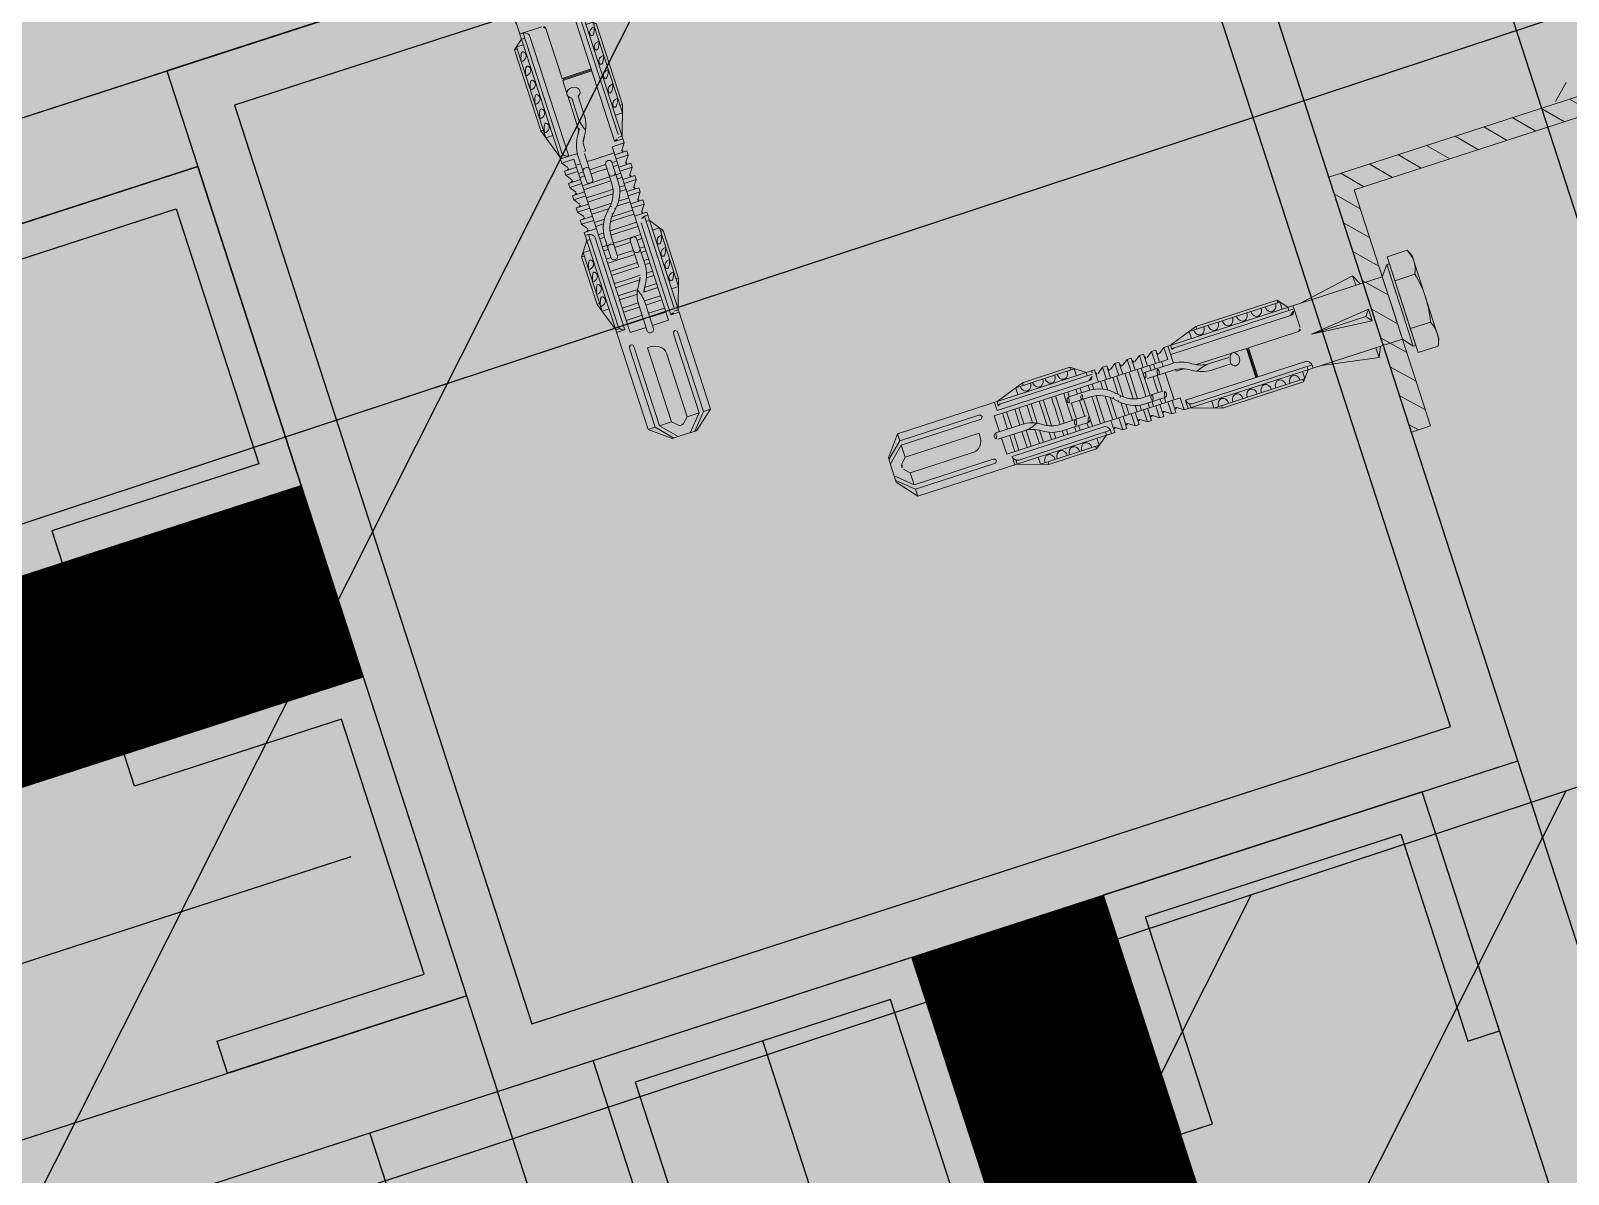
# Model space of a CAD drawing. Header units: metres. Extents: x 678805 to 1359287, y 2747329 to 5497370.
# Drawn here: x 679798.8129 to 679799.0422, y 2748608.6504 to 2748608.8209 of the extents above; entities that cross this region are included whole.
import ezdxf

# ---------------------------------------------------------------- set-up
doc = ezdxf.new("R2010")
doc.units = ezdxf.units.M
doc.linetypes.add('XREF_MON_BUILDINGS$0$DASH_1', pattern=[0.4, 0.1, -0.3])
for name, color, linetype in [('00_XREF_MON_HSC_PAVEMENT', 7, 'Continuous'), ('00_XREF_TWQ_BUILDINGS', 7, 'Continuous'), ('XREF_MON_BUILDINGS$0$00-Modulos DEFINIDOS', 7, 'Continuous'), ('XREF_MON_BUILDINGS$0$00-Modulos ROOFS', 2, 'Continuous'), ('XREF_MON_BUILDINGS$0$02-L-01_Structure', 2, 'Continuous'), ('XREF_MON_BUILDINGS$0$02-L-01_Struture aux', 4, 'Continuous'), ('XREF_MON_BUILDINGS$0$02-L-Insulation', 252, 'Continuous'), ('XREF_MON_BUILDINGS$0$02-L-INT Panel', 5, 'Continuous'), ('XREF_MON_BUILDINGS$0$02-L-Pergola Profiles', 8, 'Continuous'), ('XREF_MON_BUILDINGS$0$02-L-Pergola Projection', 8, 'Continuous'), ('XREF_MON_BUILDINGS$0$02-L-Pergola Shades', 15, 'Continuous'), ('XREF_MON_BUILDINGS$0$02-L-Pergola Shades Schematic', 8, 'Continuous')]:
    doc.layers.add(name, color=color, linetype=linetype)
doc.layers.add('XREF_MON_BUILDINGS$0$0-WIPEOUTS', color=7, linetype='Continuous', true_color=0xffffff)
doc.layers.add('XREF_MON_BUILDINGS$0$02-L-Pergola Wipeout', color=7, linetype='Continuous', true_color=0xffffff)
doc.layers.add('XREF_MON_BUILDINGS$0$00-AUX STRUCTURE', color=3, linetype='Continuous', plot=False)
for name, color, linetype, lineweight in [('XREF_MON_BUILDINGS$0$02-H-251', 251, 'Continuous', 0), ('XREF_MON_BUILDINGS$0$02-L-01_Structure L', 7, 'Continuous', 5), ('XREF_MON_BUILDINGS$0$02-L-01_Structure T', 8, 'Continuous', 5)]:
    doc.layers.add(name, color=color, linetype=linetype, lineweight=lineweight)
doc.layers.add('XREF_MON_BUILDINGS$0$02-KH-12 Administration', color=7, linetype='Continuous', lineweight=30, true_color=0xffdf7f)
doc.layers.add('XREF_MON_HSC_PAVEMENT$0$03-TR-Pavement_06_Concrete Slab in situ', color=7, linetype='Continuous', lineweight=9, true_color=0xf7f7f7)
doc.layers.get('XREF_MON_BUILDINGS$0$02-KH-12 Administration').off()
doc.linetypes.add('XREF_MON_BUILDINGS$0$BATTING', pattern='A,0.0001,-0.1,[134,ltypeshp.shx,S=0.1,R=0,X=-0.1,Y=0],-0.2,[134,ltypeshp.shx,S=0.1,R=180,X=0.1,Y=0],-0.1', length=0.4001)

# ---------------------------------------------------------------- blocks, each defined once
blk = doc.blocks.new('XREF_MON_BUILDINGS$0$modulo kiosco')
at = {"layer": 'XREF_MON_BUILDINGS$0$0-WIPEOUTS', "true_color": 0xfcfcfc}
h = blk.add_hatch(color=7, dxfattribs=at)
h.dxf.hatch_style = 1
h.paths.add_polyline_path([(119.6986085139215, -61.62058441969566), (119.6986085125245, -56.82058442011476), (124.4986085132696, -56.82058442058042), (124.4986085123383, -61.62058442132547)])
at = {"layer": 'XREF_MON_BUILDINGS$0$00-Modulos ROOFS'}
blk.add_line((119.6986085125245, -56.82058442011476), (124.4986085118726, -61.62058442248963), dxfattribs=at)
blk = doc.blocks.new('XREF_MON_BUILDINGS$0$PILAR STRUCTURE')
at = {"layer": 'XREF_MON_BUILDINGS$0$02-L-01_Structure', "linetype": 'Continuous'}
h = blk.add_hatch(dxfattribs=at)
h.set_pattern_fill('ANGLE', color=252)
h.set_pattern_definition([(0, (-144.6596111481284, 18.56842418532225), (0, 6.985), [5.08, -1.905]), (90, (-144.6596111481284, 18.56842418532225), (-6.985, 4.277078946022131e-16), [5.08, -1.905])])
h.paths.add_polyline_path([(-0.0800000000000125, -0.08000000000000185), (0.07999999999998408, -0.08000000000000185), (0.07999999999998408, 0.0799999999999983), (-0.0800000000000125, 0.0799999999999983)])
h.paths.add_polyline_path([(-0.07200000000000273, -0.07200000000000273), (0.0719999999999743, -0.07200000000000273), (0.0719999999999743, 0.07199999999999918), (-0.07200000000000273, 0.07199999999999918)], flags=16)
h = blk.add_hatch(color=252, dxfattribs=at)
h.dxf.hatch_style = 1
h.paths.add_polyline_path([(-0.07200000000000273, -0.07200000000000273), (0.0719999999999743, -0.07200000000000273), (0.0719999999999743, 0.07199999999999918), (-0.07200000000000273, 0.07199999999999918)], flags=16)
h.paths.add_polyline_path([(-0.0800000000000125, -0.08000000000000185), (0.07999999999998408, -0.08000000000000185), (0.07999999999998408, 0.0799999999999983), (-0.0800000000000125, 0.0799999999999983)])
for points in [[(-0.0800000000000125, -0.08000000000000185), (0.07999999999998408, -0.08000000000000185), (0.07999999999998408, 0.0799999999999983), (-0.0800000000000125, 0.0799999999999983)], [(-0.07200000000000273, -0.07200000000000273), (0.0719999999999743, -0.07200000000000273), (0.0719999999999743, 0.07199999999999918), (-0.07200000000000273, 0.07199999999999918)]]:
    blk.add_lwpolyline(points, close=True, dxfattribs=at)
blk = doc.blocks.new('XREF_MON_BUILDINGS$0$ULMA_Anclaje fijacion a forjado y a cerramiento base')
at = {"layer": 'XREF_MON_BUILDINGS$0$02-L-01_Structure T', "linetype": 'Continuous'}
for p, q in [((0.001999999680265319, 0.007505513633077499), (0.0059194662826485, 0.007505513633077499)), ((0.001999999680265319, -0.007505513666728802), (0.001999999680265319, 0.007505513633077499)), ((0.006499999683001079, 0.00650000033328979), (0.0059194662826485, 0.007505513633077499)), ((-0.09499999996478437, 0.004900000054021802), (-0.09799999996903352, 0.001900000053865369)), ((-0.05639999997220002, 0.004900000040834129), (-0.09499999997206032, 0.004900000040834129)), ((-0.09500000016123522, 0.003800290978233534), (-0.09500000016123522, 0.004899999999906868)), ((-0.07599999997182749, 0.003600000040933082), (-0.07599999997182749, 0.004900000040834129)), ((-0.07549999996990664, 0.004900000054021802), (-0.06990192376542836, 0.006400000053872645)), ((-0.07549999996990664, 0.004266025754077418), (-0.07549999996990664, 0.004900000054021802)), ((-0.05990525586821605, 0.006000000053973054), (-0.07139474408904789, 0.006000000053973054)), ((-0.07139474408904789, 0.006000000053973054), (-0.07139474408904789, 0.004900000054021802)), ((-0.07139474408904789, 0.006000000053973054), (-0.07139474408904789, 0.004900000054021802)), ((-0.0605980761902174, 0.006400000053872645), (-0.06990192376542836, 0.006400000053872645)), ((-0.06990192376542836, 0.006400000053872645), (-0.06990192376542836, 0.006000000053973054)), ((-0.0605980761902174, 0.006400000053872645), (-0.0605980761902174, 0.006000000053973054)), ((-0.06059807618294144, 0.006400000053872645), (-0.05799999996816041, 0.004900000054021802)), ((-0.05990525586821605, 0.006000000053973054), (-0.05990525586821605, 0.004900000054021802)), ((-0.05799999999726424, 0.004899999999906868), (-0.05799999999726424, 0.004399999999805004)), ((-0.0569999999643187, 0.004600000053869735), (-0.0569999999643187, 0.004900000054021802)), ((-0.05639999997220002, 0.003000000040628947), (-0.05639999997220002, 0.004900000040834129)), ((-0.05479999996896368, 0.004900000040834129), (-0.05594999997265404, 0.004236047240738117)), ((-0.0539999999673455, 0.004900000040834129), (-0.05479999996896368, 0.004900000040834129)), ((-0.05479999996896368, 0.003000000040628947), (-0.05479999996896368, 0.004900000040834129)), ((-0.0539999999673455, 0.003000000040628947), (-0.0539999999673455, 0.004900000040834129)), ((-0.05239999997138511, 0.004900000040834129), (-0.05354999996779952, 0.004236047240738117)), ((-0.05239999997138511, 0.003000000040628947), (-0.05239999997138511, 0.004900000040834129)), ((-0.05159999996976694, 0.004900000040834129), (-0.05239999997138511, 0.004900000040834129)), ((-0.05159999996976694, 0.003000000040628947), (-0.05159999996976694, 0.004900000040834129)), ((-0.04999999997380655, 0.004900000040834129), (-0.05114999997022096, 0.004236047240738117)), ((-0.04919999997218838, 0.004900000040834129), (-0.04999999997380655, 0.004900000040834129)), ((-0.04999999997380655, 0.003000000040628947), (-0.04999999997380655, 0.004900000040834129)), ((-0.04919999997218838, 0.003000000040628947), (-0.04919999997218838, 0.004900000040834129)), ((-0.04759999996895203, 0.004900000040834129), (-0.0487499999726424, 0.004236047240738117)), ((-0.04759999996895203, 0.003000000040628947), (-0.04759999996895203, 0.004900000040834129)), ((-0.04679999996733386, 0.004900000040834129), (-0.04759999996895203, 0.004900000040834129)), ((-0.04679999996733386, 0.003000000040628947), (-0.04679999996733386, 0.004900000040834129)), ((-0.04519999997137347, 0.004900000040834129), (-0.04634999996778788, 0.004236047240738117)), ((-0.0443999999697553, 0.004900000040834129), (-0.04519999997137347, 0.004900000040834129)), ((-0.04519999997137347, 0.003000000040628947), (-0.04519999997137347, 0.004900000040834129)), ((-0.0443999999697553, 0.003000000040628947), (-0.0443999999697553, 0.004900000040834129)), ((-0.04279999997379491, 0.004900000040834129), (-0.04394999997020932, 0.004236047240738117)), ((2.91038304567337e-11, 0.004900000054021802), (-0.04279999996651895, 0.004900000054021802)), ((-0.04279999997379491, 0.003000000040628947), (-0.04279999997379491, 0.004900000040834129)), ((-0.04199999996490078, 0.004900000054021802), (-0.04199999996490078, 0.002243997654204577)), ((-0.04149999997025589, 0.004900000054021802), (-0.03590192376577761, 0.006400000053872645)), ((-0.04149999997025589, 0.004266025478955271), (-0.04149999997025589, 0.004900000054021802)), ((-0.01959999997052364, 0.006000000053973054), (-0.03739474408939714, 0.006000000053973054)), ((-0.03739474408939714, 0.006000000053973054), (-0.03739474408939714, 0.004900000054021802)), ((-0.01999999996769475, 0.006400000053872645), (-0.03590192376577761, 0.006400000053872645)), ((-0.03590192376577761, 0.006400000053872645), (-0.03590192376577761, 0.006000000053973054)), ((-0.01999999996769475, 0.006400000053872645), (-0.01999999996769475, 0.006000000053973054)), ((-0.01849999996920815, 0.004900000054021802), (-0.01999999996769475, 0.006400000053872645)), ((-0.01959999997052364, 0.004900000054021802), (-0.01959999997052364, 0.006000000053973054)), ((-0.01849999996920815, 0.004900000054021802), (-0.01849999996920815, 0.004400000053919939)), ((-0.01749999996536644, 0.004900000054021802), (-0.01749999996536644, 0.001469047654154565)), ((-0.005200000319746323, 0.006399999982932059), (-0.01587305490102153, 0.004899999983081216)), ((-0.005199999970500357, 0.004900000054021802), (-0.005199999970500357, 0.006400000053872645)), ((-0.005199999970500357, 0.006400000053872645), (-0.004333974560722709, 0.004900000054021802)), ((0.001500000034866389, 0.006400000053872645), (2.91038304567337e-11, 0.004900000054021802)), ((2.91038304567337e-11, 5.411493475548923e-11), (2.91038304567337e-11, 0.004900000054021802)), ((0.002000000029511284, 0.006400000053872645), (0.001500000034866389, 0.006400000053872645)), ((0.001500000034866389, 5.411493475548923e-11), (0.001500000034866389, 0.006400000053872645)), ((0.002000000029511284, 5.411493475548923e-11), (0.002000000029511284, 0.006400000053872645)), ((0.006499999683001079, -0.006499999667084921), (0.006499999683001079, 0.00650000033328979)), ((-0.09500000016123522, 0.003800290978233534), (-0.09800000016548438, 0.001649701530368475)), ((-0.09800000016548438, 0.0009425947491763509), (-0.09500000016123522, 0.00309318419704141)), ((-0.07949999999982538, 0.003800290978233534), (-0.09500000016123522, 0.003800290978233534)), ((-0.07950095342675922, 0.00309318419704141), (-0.09500000000116415, 0.00309318419704141)), ((-0.09500000016123522, 0.001212165931974596), (-0.09500000016123522, 0.00309318419704141)), ((-0.07921132486808347, 0.003735412722562614), (-0.07949999999982538, 0.003800290978233534)), ((-0.07949999999982538, 0.00309318419704141), (-0.07921132486808347, 0.003158062453167076)), ((-0.07899999999790452, 0.003446737587637472), (-0.07921132486808347, 0.003735412722562614)), ((-0.07921132486808347, 0.003158062453167076), (-0.07899999999790452, 0.003446737587637472)), ((-0.04279999997379491, 0.003000000040628947), (-0.07679999997344567, 0.003000000040628947)), ((-0.07679999997344567, 0.0004999963407499308), (-0.07679999997344567, 0.003000000040628947)), ((-0.05799999996816041, 0.003600000054120756), (-0.07597979684214806, 0.003600000054120756)), ((-0.07519999997020932, 0.0004999878656235524), (-0.07519999997020932, 0.003000000040628947)), ((-0.05702020314492984, 0.004400000053919939), (-0.07499999996798579, 0.004400000053919939)), ((-0.07439999996859115, 0.000499983615554811), (-0.07439999996859115, 0.003000000040628947)), ((-0.07279999997263076, 0.0004999751408831798), (-0.07279999997263076, 0.003000000040628947)), ((-0.07199999997101258, 0.0004999709158255428), (-0.07199999997101258, 0.003000000040628947)), ((-0.07039999996777624, 0.0007838919409550726), (-0.07039999996777624, 0.003000000040628947)), ((-0.06959999997343402, 0.003000000040628947), (-0.06959999997343402, -3.774075094042928e-05)), ((-0.06799999997019768, 0.001888627379230456), (-0.06799999997019768, 0.003000000054271368)), ((-0.0671999999685795, 0.002098475703860458), (-0.0671999999685795, 0.003000000054271368)), ((-0.06559999996534316, 0.002250000054118573), (-0.06559999996534316, 0.003000000054271368)), ((-0.06479999997100094, 0.002250000054118573), (-0.06479999997100094, 0.003000000054271368)), ((-0.0631999999677646, 0.002250000054118573), (-0.0631999999677646, 0.003000000054271368)), ((-0.06239999996614642, 0.002250000054118573), (-0.06239999996614642, 0.003000000054271368)), ((-0.06079999997018604, 0.002250000054118573), (-0.06079999997018604, 0.003000000054271368)), ((-0.05999999996856786, 0.002250000054118573), (-0.05999999996856786, 0.003000000054271368)), ((-0.05839999996533152, 0.002246470569389203), (-0.05839999996533152, 0.003000000054271368)), ((-0.0575999999709893, 0.002178927737077174), (-0.0575999999709893, 0.003000000054271368)), ((-0.05599999996775296, 0.001773728350144665), (-0.05599999996775296, 0.003000000054271368)), ((-0.05519999996613478, 0.001419681868355838), (-0.05519999996613478, 0.003000000054271368)), ((-0.05359999997017439, 0.0003147642983094556), (-0.05359999997017439, 0.003000000040628947)), ((-0.05279999996855622, 4.092726157978177e-11), (-0.05279999996855622, 0.003000000040628947)), ((-0.05119999997259583, 4.092726157978177e-11), (-0.05119999997259583, 0.003000000040628947)), ((-0.05039999997097766, 4.092726157978177e-11), (-0.05039999997097766, 0.003000000040628947)), ((-0.04879999996774131, 0.002250000054118573), (-0.04879999996774131, 0.003000000054271368)), ((-0.04879999996774131, 0.001250000053914846), (-0.04879999996774131, 0.00262500005419497)), ((-0.0479999999733991, 4.092726157978177e-11), (-0.0479999999733991, 0.003000000040628947)), ((-0.04639999997016275, 0.002250000054118573), (-0.04639999997016275, 0.003000000054271368)), ((-0.04559999996854458, 0.002250000054118573), (-0.04559999996854458, 0.003000000054271368)), ((-0.04399999996530823, 0.002250000054118573), (-0.04399999996530823, 0.003000000054271368)), ((-0.04399999996530823, 0.002250000054118573), (-0.04399999996530823, 0.003000000054271368)), ((-0.01849999996920815, 0.003600000054120756), (-0.04197979586751899, 0.003600000054120756)), ((-0.017520182816952, 0.004400000053919939), (-0.04099999996833503, 0.004400000053919939)), ((0.001999999680265319, 0.003752758733298833), (0.0059194662826485, 0.003752758733298833)), ((-0.09799999996903352, 5.411493475548923e-11), (-0.09799999996903352, 0.001900000053865369)), ((-0.09799999999813735, 0), (-0.09799999999813735, -0.001900000000205182)), ((-0.09500000000116415, 0.001212165931974596), (-0.09598054861999117, 0.0003815084141933767)), ((-0.08050000000366708, 0.001212165931974596), (-0.09500000000116415, 0.001212165931974596)), ((-0.08050000031653326, 0.0007878340506977111), (-0.08050000031653326, 0.001212165915148944)), ((-0.07238871805748204, 0.0005000000005566108), (-0.07750000029773219, 0.0005000000005566108)), ((-0.07238871783920331, 0.0005000000005566108), (-0.07749997821520083, 0.0005000000005566108)), ((-0.07039999996777624, 0.0002553429039835464), (-0.07039999996777624, 0.0007838919541427458)), ((-0.06799999997019768, 0.0008294746289720933), (-0.06799999997019768, 0.001888627379230456)), ((-0.06799999997019768, 4.092726157978177e-11), (-0.06799999997019768, 0.0008294746157844202)), ((-0.06799999997019768, 4.092726157978177e-11), (-0.06799999997019768, -0.0007950077156237967)), ((-0.0671999999685795, 0.001074557454103342), (-0.0671999999685795, 0.002098475703860458)), ((-0.0671999999685795, 4.092726157978177e-11), (-0.0671999999685795, 0.001074557440915669)), ((-0.0671999999685795, 4.092726157978177e-11), (-0.0671999999685795, -0.001052696669376019)), ((-0.06559999996534316, 0.001250000053914846), (-0.06559999996534316, 0.002250000054118573)), ((-0.06559999997261912, 4.092726157978177e-11), (-0.06559999997261912, 0.001250000040727173)), ((-0.06559999997261912, 4.092726157978177e-11), (-0.06559999997261912, -0.001249999959327397)), ((-0.06479999997100094, 0.001250000053914846), (-0.06479999997100094, 0.002250000054118573)), ((-0.06479999997100094, 4.092726157978177e-11), (-0.06479999997100094, 0.001250000040727173)), ((-0.06479999997100094, 4.092726157978177e-11), (-0.06479999997100094, -0.001249999959327397)), ((-0.0631999999677646, 0.001250000053914846), (-0.0631999999677646, 0.002250000054118573)), ((-0.0631999999677646, 4.092726157978177e-11), (-0.0631999999677646, 0.001250000040727173)), ((-0.0631999999677646, 4.092726157978177e-11), (-0.0631999999677646, -0.001249999959327397)), ((-0.05863006513391156, 0.002250000000458385), (-0.06250000033469405, 0.002250000000458385)), ((-0.05863006513391156, 0.001250000000254659), (-0.06249989908974385, 0.001250000000254659)), ((-0.06239999997342238, 4.092726157978177e-11), (-0.06239999997342238, 0.001250000040727173)), ((-0.06239999997342238, 4.092726157978177e-11), (-0.06239999997342238, -0.001249999959327397)), ((-0.06079999997018604, 4.092726157978177e-11), (-0.06079999997018604, 0.001250000040727173)), ((-0.06079999997018604, 4.092726157978177e-11), (-0.06079999997018604, -0.001249999959327397)), ((-0.05999999996856786, 4.092726157978177e-11), (-0.05999999996856786, 0.001250000040727173)), ((-0.05999999996856786, 4.092726157978177e-11), (-0.05999999996856786, -0.002999999959229172)), ((-0.05839999997260747, 4.092726157978177e-11), (-0.05839999997260747, 0.001245927241143363)), ((-0.05839999997260747, 4.092726157978177e-11), (-0.05839999997260747, -0.002999999959229172)), ((-0.0575999999709893, -0.002999999959229172), (-0.0575999999709893, 0.001167863121281698)), ((-0.05599999996775296, 4.092726157978177e-11), (-0.05599999996775296, 0.0006941365782040521)), ((-0.05599999996775296, 4.092726157978177e-11), (-0.05599999996775296, -0.002999999959229172)), ((-0.05519999997341074, 0.0002712911496018933), (-0.05519999997341074, -0.002999999959229172)), ((-0.05279999996855622, 4.092726157978177e-11), (-0.05279999996855622, -0.0002712910677473701)), ((-0.05119999997259583, 4.092726157978177e-11), (-0.05119999997259583, -0.0009957987340385444)), ((-0.05039999997097766, 4.092726157978177e-11), (-0.05039999997097766, -0.001172616259282222)), ((-0.04879999996774131, 4.092726157978177e-11), (-0.04879999996774131, 0.001250000040727173)), ((-0.04879999996774131, 4.092726157978177e-11), (-0.04879999996774131, -0.001249999959327397)), ((-0.0479999999733991, 4.092726157978177e-11), (-0.0479999999733991, -0.001249999959327397)), ((-0.04238871808775002, 0.002249999982723239), (-0.04750000033527613, 0.002249999982723239)), ((-0.04238871799316257, 0.001249999982974259), (-0.04749997836916009, 0.001249999982974259)), ((-0.04639999997016275, 4.092726157978177e-11), (-0.04639999997016275, 0.001250000040727173)), ((-0.04639999997016275, 4.092726157978177e-11), (-0.04639999997016275, -0.001249999959327397)), ((-0.04559999996854458, 4.092726157978177e-11), (-0.04559999996854458, 0.001250000040727173)), ((-0.04559999996854458, 4.092726157978177e-11), (-0.04559999996854458, -0.001249999959327397)), ((-0.04399999997258419, 4.092726157978177e-11), (-0.04399999997258419, 0.001250000040727173)), ((-0.04399999997258419, 4.092726157978177e-11), (-0.04399999997258419, 0.001250000040727173)), ((-0.04399999997258419, 4.092726157978177e-11), (-0.04399999997258419, -0.001249999959327397)), ((-0.04399999997258419, 4.092726157978177e-11), (-0.04399999997258419, -0.002999999959229172)), ((-0.04199999996490078, 0.001243073279056262), (-0.04199999996490078, 0.0009690476540527015)), ((-0.04049836142075947, 0.0009690476540527015), (-0.04197979586751899, 0.0009690476540527015)), ((-0.03124687392119085, 0.0009690476540527015), (-0.03803526836418314, 0.0009690476540527015)), ((-0.03186602826463059, 0.0004999956327083055), (-0.03561142804392148, 0.0005000794471925474)), ((-0.03561128240835387, 0.0005000000001018634), (-0.03186602558707818, 0.0005000000001018634)), ((-0.02819999996427214, 0.0009690476540527015), (-0.03075312601140467, 0.0009690476540527015)), ((-0.02819999996427214, 0.0009690476540527015), (-0.02799999996932456, 0.0007690476541029057)), ((-0.02819999996427214, 0.0009690476540527015), (-0.02819999996427214, -0.003599999945890886)), ((-0.02779999996710103, 0.0009690476540527015), (-0.02799999996932456, 0.0007690476541029057)), ((-0.02799999996932456, 0.0007690476541029057), (-0.02799999996932456, -0.003599999945890886)), ((-0.02779999996710103, 0.0009690476540527015), (-0.02779999996710103, -0.003599999945890886)), ((-0.01799999996728729, 0.0009690476540527015), (-0.02779999996710103, 0.0009690476540527015)), ((-0.004333974917244632, 0.000915883743800805), (-0.01587305490102153, -1.682565198279917e-11)), ((-0.01587305455177557, 5.411493475548923e-11), (-0.005199999970500357, 5.411493475548923e-11)), ((-0.004333974560722709, 0.0009158838147413917), (-0.005199999970500357, 5.411493475548923e-11)), ((-0.004333974560722709, -0.0009158837065115222), (-0.005199999970500357, 5.411493475548923e-11)), ((-0.004333974560722709, -0.0009158837065115222), (-0.004333974560722709, 0.0009158838147413917)), ((0, 0), (0, -0.004899999999906868)), ((0.001499999998486601, 0), (0.001499999998486601, -0.006400000000212458)), ((0.002000000000407454, 0), (0.002000000000407454, -0.006400000000212458)), ((-0.09799999999813735, -0.0009425947491763509), (-0.09500000000116415, -0.003093184197496157)), ((-0.09500000000116415, -0.003800290978688281), (-0.09799999999813735, -0.001649701530368475)), ((-0.09500000000116415, -0.004899999999906868), (-0.09799999999813735, -0.001900000000205182)), ((-0.09500000000116415, -0.001212165932429343), (-0.09598054861999117, -0.0003815084141933767)), ((-0.09499999997206032, -0.001212165891502082), (-0.09499999997206032, -0.003093184156568896)), ((-0.08249999999679858, -0.001212165932429343), (-0.09500000000116415, -0.001212165932429343)), ((-0.07238871791923884, -0.0005000000001018634), (-0.07750000016676495, -0.0005000000001018634)), ((-0.07238871795561863, -0.0004999999991923687), (-0.07749997833161615, -0.0004999999991923687)), ((-0.07679999997344567, -0.0004999999591746018), (-0.07679999997344567, -0.002999999959229172)), ((-0.07519999997020932, -0.0004999999591746018), (-0.07519999997020932, -0.002999999959229172)), ((-0.07439999996859115, -0.0004999999591746018), (-0.07439999996859115, -0.002999999959229172)), ((-0.07279999997263076, -0.0004999999591746018), (-0.07279999997263076, -0.002999999959229172)), ((-0.07199999997101258, -0.0004999999591746018), (-0.07199999997101258, -0.002999999959229172)), ((-0.07039999996777624, -0.0008117044189930311), (-0.07039999996777624, -0.002999999959229172)), ((-0.06960000032267999, -0.001128624259763455), (-0.06960000032267999, -0.003000000016982085)), ((-0.06799999997019768, -0.001859274363141594), (-0.06799999997019768, -0.002999999946041498)), ((-0.0671999999685795, -0.002079642608805443), (-0.0671999999685795, -0.002999999946041498)), ((-0.06049997165246168, -0.001250034919394238), (-0.06561142800637754, -0.001249920534974081)), ((-0.0656112825818127, -0.002249999999548891), (-0.06049998287926428, -0.002249999999548891)), ((-0.06559999996534316, -0.002249999945888703), (-0.06559999996534316, -0.002999999946041498)), ((-0.06479999997100094, -0.002249999945888703), (-0.06479999997100094, -0.002999999946041498)), ((-0.0631999999677646, -0.002249999945888703), (-0.0631999999677646, -0.002999999946041498)), ((-0.06239999996614642, -0.002249999945888703), (-0.06239999996614642, -0.002999999946041498)), ((-0.06079999997018604, -0.002249999945888703), (-0.06079999997018604, -0.002999999946041498)), ((-0.05359999997017439, -0.0009432666124666866), (-0.05359999997017439, -0.002999999959229172)), ((-0.05279999996855622, -0.001419681760580715), (-0.05279999996855622, -0.002999999946041498)), ((-0.05119999996531988, -0.002030796920735156), (-0.05119999996531988, -0.002999999946041498)), ((-0.05039999997097766, -0.002183035096095409), (-0.05039999997097766, -0.002999999946041498)), ((-0.04550000053859549, -0.001249999999799911), (-0.04936993554292712, -0.001249999999799911)), ((-0.04550000033486867, -0.002249999999548891), (-0.04936993554292712, -0.002249999999548891)), ((-0.04879999996774131, -0.002249999945888703), (-0.04879999996774131, -0.002999999946041498)), ((-0.04799999996612314, -0.002249999945888703), (-0.04799999996612314, -0.002999999946041498)), ((-0.04639999997016275, -0.002249999945888703), (-0.04639999997016275, -0.002999999946041498)), ((-0.04559999996854458, -0.002249999945888703), (-0.04559999996854458, -0.002999999946041498)), ((-0.04399999996530823, -0.002249999945888703), (-0.04399999996530823, -0.002999999946041498)), ((-0.0318660280900076, -0.0004999956499887048), (-0.0356114278692985, -0.0005000794649276941)), ((-0.03561128252476919, -0.0004999999991923687), (-0.03186602571076946, -0.0004999999991923687)), ((-0.004333974917244632, -0.0009158837774521089), (-0.01587305490102153, -1.682565198279917e-11)), ((-0.07950095342675922, -0.003093184197496157), (-0.09500000000116415, -0.003093184197496157)), ((-0.09499999997206032, -0.003800290937761019), (-0.09499999997206032, -0.004899999959434354)), ((-0.07949999983975431, -0.003800290978688281), (-0.09500000000116415, -0.003800290978688281)), ((-0.07921132486808347, -0.003158062453621824), (-0.07949999999982538, -0.003093184197496157)), ((-0.07949999999982538, -0.003800290978688281), (-0.07921132486808347, -0.003735412722562614)), ((-0.07899999999790452, -0.003446737588092219), (-0.07921132486808347, -0.003158062453621824)), ((-0.07921132486808347, -0.003735412722562614), (-0.07899999999790452, -0.003446737588092219)), ((-0.04279999998107087, -0.003000000000156433), (-0.07679999998072162, -0.003000000000156433)), ((-0.07599999997910345, -0.003600000000005821), (-0.07599999997910345, -0.004899999999906868)), ((-0.05797979587805457, -0.003600000000005821), (-0.07597979685669998, -0.003600000000005821)), ((-0.07549999999901047, -0.004266025699962483), (-0.07549999999901047, -0.004899999999906868)), ((-0.05699999997887062, -0.004400000000259752), (-0.0749999999825377, -0.004400000000259752)), ((-0.05799999999726424, -0.004400000000259752), (-0.05799999999726424, -0.004899999999906868)), ((-0.05699999997887062, -0.004400000000259752), (-0.05699999997887062, -0.004899999999906868)), ((-0.05639999997947598, -0.003000000000156433), (-0.05639999997947598, -0.004899999999906868)), ((-0.05479999998351559, -0.004899999999906868), (-0.05594999997993, -0.004236047200265602)), ((-0.05479999998351559, -0.003000000000156433), (-0.05479999998351559, -0.004899999999906868)), ((-0.05399999998189742, -0.003000000000156433), (-0.05399999998189742, -0.004899999999906868)), ((-0.05239999997138511, -0.004899999979897984), (-0.05354999998235144, -0.004236047179801972)), ((-0.05239999997138511, -0.002999999979692802), (-0.05239999997138511, -0.004899999979897984)), ((-0.05159999996976694, -0.002999999979692802), (-0.05159999996976694, -0.004899999979897984)), ((-0.04999999997380655, -0.004899999979897984), (-0.05114999997022096, -0.004236047179801972)), ((-0.04999999997380655, -0.002999999979692802), (-0.04999999997380655, -0.004899999979897984)), ((-0.04919999997218838, -0.002999999979692802), (-0.04919999997218838, -0.004899999979897984)), ((-0.04759999996895203, -0.004899999959434354), (-0.0487499999726424, -0.004236047159338341)), ((-0.04759999996895203, -0.002999999959229172), (-0.04759999996895203, -0.004899999959434354)), ((-0.04679999996733386, -0.002999999959229172), (-0.04679999996733386, -0.004899999959434354)), ((-0.04519999997137347, -0.004899999959434354), (-0.04634999996778788, -0.004236047159338341)), ((-0.04519999997137347, -0.002999999959229172), (-0.04519999997137347, -0.004899999959434354)), ((-0.0443999999697553, -0.002999999959229172), (-0.0443999999697553, -0.004899999959434354)), ((-0.04279999998107087, -0.004899999999906868), (-0.04394999997748528, -0.004236047200265602)), ((-0.04279999997379491, -0.002999999959229172), (-0.04279999997379491, -0.004899999959434354)), ((-0.0419999999794527, -0.003600000000005821), (-0.0419999999794527, -0.004899999999906868)), ((-0.01849999999831198, -0.003600000000005821), (-0.04197979589662282, -0.003600000000005821)), ((-0.04149999999935972, -0.004266025425295084), (-0.04149999999935972, -0.004899999999906868)), ((-0.01752018285333179, -0.004400000000259752), (-0.04099999999743886, -0.004400000000259752)), ((-0.01849999999831198, -0.004400000000259752), (-0.01849999999831198, -0.004899999999906868)), ((0.001999999680265319, -0.003752755266759777), (0.0059194662826485, -0.003752755266759777)), ((-0.05639999997947598, -0.004899999999906868), (-0.09499999997933628, -0.004899999999906868)), ((-0.07549999999901047, -0.004899999999906868), (-0.06990192380180815, -0.006400000000212458)), ((-0.07139474408904789, -0.004899999945791933), (-0.07139474408904789, -0.005999999945743184)), ((-0.07139474408904789, -0.004899999945791933), (-0.07139474408904789, -0.005999999945743184)), ((-0.05990525586821605, -0.005999999945743184), (-0.07139474408904789, -0.005999999945743184)), ((-0.06990192376542836, -0.005999999945743184), (-0.06990192376542836, -0.006399999946097523)), ((-0.0605980761902174, -0.006399999946097523), (-0.06990192376542836, -0.006399999946097523)), ((-0.0605980761902174, -0.006399999946097523), (-0.05799999996816041, -0.004899999945791933)), ((-0.0605980761902174, -0.005999999945743184), (-0.0605980761902174, -0.006399999946097523)), ((-0.05990525586821605, -0.004899999945791933), (-0.05990525586821605, -0.005999999945743184)), ((-0.05399999998189742, -0.004899999999906868), (-0.05479999998351559, -0.004899999999906868)), ((-0.05159999996976694, -0.004899999979897984), (-0.05239999997138511, -0.004899999979897984)), ((-0.04919999997218838, -0.004899999979897984), (-0.04999999997380655, -0.004899999979897984)), ((-0.04679999996733386, -0.004899999959434354), (-0.04759999996895203, -0.004899999959434354)), ((-0.0443999999697553, -0.004899999959434354), (-0.04519999997137347, -0.004899999959434354)), ((2.91038304567337e-11, -0.004899999945791933), (-0.04279999996651895, -0.004899999945791933)), ((-0.04149999999935972, -0.004899999999906868), (-0.0359019238021574, -0.006400000000212458)), ((-0.03739474408939714, -0.004899999945791933), (-0.03739474408939714, -0.005999999945743184)), ((-0.01959999997052364, -0.005999999945743184), (-0.03739474408939714, -0.005999999945743184)), ((-0.03590192376577761, -0.005999999945743184), (-0.03590192376577761, -0.006399999946097523)), ((-0.01999999996769475, -0.006399999946097523), (-0.03590192376577761, -0.006399999946097523)), ((-0.01849999996920815, -0.004899999945791933), (-0.01999999996769475, -0.006399999946097523)), ((-0.01999999996769475, -0.005999999945743184), (-0.01999999996769475, -0.006399999946097523)), ((-0.01959999997052364, -0.004899999945791933), (-0.01959999997052364, -0.005999999945743184)), ((-0.01750000000174623, -0.004600000000209548), (-0.01750000000174623, -0.004899999999906868)), ((-0.005199999970500357, -0.006399999946097523), (-0.01587305455177557, -0.004899999945791933)), ((-0.005199999970500357, -0.004899999945791933), (-0.005199999970500357, -0.006399999946097523)), ((-0.005199999970500357, -0.006399999946097523), (-0.004333974560722709, -0.004899999945791933)), ((0.001499999998486601, -0.006400000000212458), (0, -0.004899999999906868)), ((0.002000000000407454, -0.006400000000212458), (0.001499999998486601, -0.006400000000212458)), ((0.006499999683001079, -0.006499999667084921), (0.0059194662826485, -0.007505512966872629)), ((0.001999999680265319, -0.007505513666728802), (0.0059194662826485, -0.007505513666728802))]:
    blk.add_line(p, q, dxfattribs=at)
for centre, radius, start, end in [((0.003177357582899276, 0.005629136232983001), 0.003322642399999999, 325.6168396574897, 34.38315982743712), ((-0.06949999996868428, 0.006000000053973054), 0.001, 179.9999995831184, 2.240738939747224e-06), ((-0.06709999996382976, 0.006000000053973054), 0.001, 179.9999995831184, 2.240738939747224e-06), ((-0.0646999999662512, 0.006000000053973054), 0.001, 179.9999995831184, 2.240738939747224e-06), ((-0.06229999996867264, 0.006000000053973054), 0.001, 179.9999995831184, 2.240738939747224e-06), ((-0.05799999996816041, 0.004600000053869735), 0.001, 269.9999983324734, 2.657620602956009e-06), ((-0.03549999996903352, 0.006000000053973054), 0.001, 179.9999995831184, 2.240738939747224e-06), ((-0.03549999996903352, 0.006000000053973054), 0.001, 179.9999995831184, 2.240738939747224e-06), ((-0.0326999999670079, 0.006000000053973054), 0.001, 180, 2.657620602956009e-06), ((-0.02989999996498227, 0.006000000053973054), 0.001, 180, 2.657620602956009e-06), ((-0.0270999999702326, 0.006000000053973054), 0.001, 180, 2.657620602956009e-06), ((-0.02429999996820698, 0.006000000053973054), 0.001, 180, 2.657620602956009e-06), ((-0.02149999996618135, 0.006000000053973054), 0.001, 180, 2.657620602956009e-06), ((-0.01849999996920815, 0.004600000053869735), 0.001, 269.9999983324734, 2.657620602956009e-06), ((-0.07502020407264354, 0.00340000005417096), 0.0009999999999999996, 90.00000125064498, 168.46304173404), ((-0.0560999999725027, 0.004495854840570246), 0.0002999999999999972, 179.9999995831184, 299.9999996018432), ((-0.05369999996764818, 0.004495854854212666), 0.0002999999999999972, 179.9999995831184, 299.9999996018432), ((-0.05129999997006962, 0.004495854840570246), 0.0002999999999999972, 179.9999995831184, 299.9999996018432), ((-0.04889999997249106, 0.004495854840570246), 0.0002999999999999972, 179.9999995831184, 299.9999996018432), ((-0.04649999996763654, 0.004495854840570246), 0.0002999999999999972, 179.9999995831184, 299.9999996018432), ((-0.04409999997005798, 0.004495854840570246), 0.0002999999999999972, 180, 299.9999997058804), ((-0.04099999996833503, 0.00340000005417096), 0.0009999999999999996, 90.00000125064498, 168.46304173404), ((-0.005919788716710173, 1.733042154228315e-09), 0.0124197884, 342.4126448496456, 17.58735477779235), ((-0.09565735931391828, 0), 0.000499999999999996, 130.2691184803775, 229.7308815196225), ((-0.08250000031694071, 0.0007878340506977111), 0.002, 270, 0), ((-0.07750000016676495, 4.547473508864641e-13), 0.0004999999999999999, 89.9974799503451, 269.9999979155917), ((-0.07750000028318027, 4.547473508864641e-13), 0.0005, 90.00000208440834, 270.0025200496549), ((-0.07238871805748204, -0.006999999999607098), 0.007500000000000002, 61.0463102315051, 90), ((-0.06250000033469405, 0.001750000000356522), 0.0004999999999999998, 90.00000208440834, 270.0116013998847), ((-0.0604999827046413, 0.001750017459926312), 0.0004999825401999999, 270.0012777422978, 90.00000416881663), ((-0.05863006513391156, -0.005249999999705324), 0.007499999999999999, 48.5903778450324, 90.00000166752666), ((-0.05863006495928857, -0.005249999999705324), 0.006500000000000001, 48.5903778450324, 90.00000166752666), ((-0.05863006511208368, 0.005249999982879672), 0.006499999999999996, 306.1289274904188, 311.4096221549676), ((-0.04936993552837521, -0.005250000016985723), 0.007499999999999999, 128.1222900908017, 131.4096221549676), ((-0.04936993554292712, 0.005250000000614818), 0.006499999999999997, 228.5903778450324, 270), ((-0.04750000032072421, 0.001749999982621375), 0.0004999999999999998, 90.00000208440834, 270.0025200496549), ((-0.04550000016024569, 0.001749999999901775), 0.0005, 269.9999754039819, 90.00000125064498), ((-0.04238871808775002, -0.00525000001744047), 0.007500000000000002, 61.0463102315051, 90), ((-0.04238871803681832, -0.005249999999250576), 0.006500000000000002, 61.04631409580072, 90), ((-0.03561128252476919, 0.007000157873790158), 0.007499999999999998, 241.0463007414357, 270), ((-0.03561128258297686, 0.007000157855600264), 0.006500000000000001, 241.0463102315051, 269.9987176720039), ((-0.03561128240835387, -0.007000157872880663), 0.0075, 90, 111.0361103108176), ((-0.03100000016274862, 0), 0.001000000000000001, 209.9997091887205, 149.9999981873691), ((-0.03100000032281969, 2.819433575496078e-11), 0.001000000000000001, 210.0000018126309, 150.0002908112796), ((-0.01799999996728729, 0.001469047654154565), 0.0004999999999999998, 269.9999983324734, 2.657620602956009e-06), ((-0.07238871791923884, 0.007000000000061846), 0.0075, 270, 291.0394696438425), ((-0.07238871809386183, -0.006999999999607098), 0.006499999999999999, 61.04631409580072, 90), ((-0.0656112825818127, 0.005250157873433636), 0.007499999999999996, 241.0463068707718, 270), ((-0.06561128254543291, 0.005250157873433636), 0.006500000000000001, 241.0463102315051, 269.9987176720039), ((-0.06250000016007107, -0.001749999999901775), 0.0005, 89.98839860011529, 269.9999979155917), ((-0.06049998284288449, -0.001750017459471565), 0.0004999825402000001, 269.9999958311834, 89.99871767200386), ((-0.04936993554292712, 0.005250000000614818), 0.007500000000000001, 228.5903778450324, 270), ((-0.05863006511208368, 0.005249999982879672), 0.007500000000000004, 308.1222900908016, 311.4096221549676), ((-0.04936993552837521, -0.005250000016985723), 0.006499999999999999, 126.1289274904188, 131.4096221549676), ((-0.04750000016065314, -0.001749999999901775), 0.0005, 89.9974799503451, 269.9999979155917), ((-0.04550000033486867, -0.001749999999447027), 0.0005000000000000001, 269.999998749355, 90.00002459601811), ((-0.0750202040799195, -0.003400000000056025), 0.001000000000000004, 191.5369578575029, 269.9999983324734), ((-0.05797979589988245, -0.004600000000209548), 0.001000000000000002, 11.53695900628007, 90), ((-0.05609999997977866, -0.004495854800097732), 0.0002999999999999983, 59.99999984205321, 179.9999995831184), ((-0.0536999999822001, -0.004495854800097732), 0.0002999999999999983, 59.99999984205321, 179.9999995831184), ((-0.05129999997006962, -0.004495854779634101), 0.0002999999999999983, 59.99999984205321, 179.9999995831184), ((-0.04889999997249106, -0.004495854779634101), 0.0002999999999999983, 59.99999984205321, 179.9999995831184), ((-0.04649999996763654, -0.00449585475917047), 0.0002999999999999983, 59.99999984205321, 179.9999995831184), ((-0.04409999997733394, -0.004495854800097732), 0.0002999999999999983, 59.99999984205321, 179.9999995831184), ((-0.04099999998288695, -0.003400000000056025), 0.000999999999999997, 191.5369578575029, 269.9999983324734), ((-0.01849999998376006, -0.004600000000209548), 0.001000000000000001, 2.657620602956009e-06, 90.00000125064498), ((0.003177357582899276, -0.005629135566778132), 0.003322642399999999, 325.6168396574897, 34.38315982743712), ((-0.06949999999778811, -0.006000000000312866), 0.001000000000000001, 2.657620602956009e-06, 179.9999995831184), ((-0.06710000000020955, -0.006000000000312866), 0.001000000000000001, 2.657620602956009e-06, 179.9999995831184), ((-0.06470000000263099, -0.006000000000312866), 0.001000000000000001, 2.657620602956009e-06, 179.9999995831184), ((-0.06229999999777647, -0.006000000000312866), 0.001000000000000001, 2.657620602956009e-06, 179.9999995831184), ((-0.03549999999813735, -0.006000000000312866), 0.001000000000000001, 2.657620602956009e-06, 179.9999995831184), ((-0.03549999999813735, -0.006000000000312866), 0.001000000000000001, 2.657620602956009e-06, 179.9999995831184), ((-0.03270000000338769, -0.006000000000312866), 0.001000000000000001, 2.657620602956009e-06, 179.9999995831184), ((-0.02990000000136206, -0.006000000000312866), 0.001000000000000001, 2.657620602956009e-06, 179.9999995831184), ((-0.02709999999933643, -0.006000000000312866), 0.001000000000000001, 2.657620602956009e-06, 179.9999995831184), ((-0.02429999999731081, -0.006000000000312866), 0.001000000000000001, 2.657620602956009e-06, 179.9999995831184), ((-0.02150000000256114, -0.006000000000312866), 0.001000000000000001, 2.657620602956009e-06, 179.9999995831184)]:
    blk.add_arc(centre, radius, start, end, dxfattribs=at)
blk = doc.blocks.new('XREF_MON_BUILDINGS$0$ULMA_Escuadra40x80_Seccion')
at = {"layer": 'XREF_MON_BUILDINGS$0$02-H-251', "ltscale": 125}
h = blk.add_hatch(dxfattribs=at)
h.set_pattern_fill('ANSI31', color=256, scale=0.001, angle=360, style=0)
h.set_pattern_definition([(45, (0, 0), (-0.002245064030267288, 0.002245064030267289), [])])
h.paths.add_polyline_path([(0, 0.0799999999994725), (0.002999999989697244, 0.0799999999994725), (0.002999999989697244, 0.002999999999701686), (0.03999999999359716, 0.002999999999701686), (0.03999999999359716, 0), (0, 0)])
at = {"layer": 'XREF_MON_BUILDINGS$0$02-L-01_Structure L', "linetype": 'Continuous'}
blk.add_lwpolyline([(0, 0.0799999999994725), (0.002999999989697244, 0.0799999999994725), (0.002999999989697244, 0.002999999999701686), (0.03999999999359716, 0.002999999999701686), (0.03999999999359716, 0), (0, 0)], close=True, dxfattribs=at)
blk = doc.blocks.new('XREF_MON_BUILDINGS$0$ULMA_Montante VV')
at = {"layer": 'XREF_MON_BUILDINGS$0$02-H-251', "ltscale": 125}
h = blk.add_hatch(dxfattribs=at)
h.set_pattern_fill('ANSI31', color=256, scale=0.001, angle=450, style=0)
h.set_pattern_definition([(134.9999999999999, (-0.05125000000043656, -0.00250000000005457), (-0.002245064030267289, -0.002245064030267287), [])])
edge = h.paths.add_edge_path()
edge.add_line((-0.05095000000073924, -0.00250000000005457), (0.04844999999841093, -0.00250000000005457))
edge.add_arc((0.04844999999841093, -0.002200000000129876), 0.0003, 270, 360)
edge.add_line((0.04874999999992724, -0.002200000000129876), (0.04874999999992724, -0.0003000000001520675))
edge.add_arc((0.04844999999841093, -0.0003000000001520675), 0.0003, 0, 90)
edge.add_line((0.04844999999841093, 0), (0, 0))
edge.add_line((0, 0), (0, 0.05719999999996617))
edge.add_arc((-0.0003000000015163096, 0.05719999999996617), 0.0003, 0, 90)
edge.add_line((-0.0003000000015163096, 0.05749999999989086), (-0.002200000000811997, 0.05749999999989086))
edge.add_arc((-0.002200000000811997, 0.05719999999996617), 0.0003, 90, 180)
edge.add_line((-0.002500000000509317, 0.05719999999996617), (-0.002500000000509317, 0))
edge.add_line((-0.002500000000509317, 0), (-0.05095000000073924, 0))
edge.add_arc((-0.05095000000073924, -0.0003000000001520675), 0.0003, 90, 180)
edge.add_line((-0.05125000000043656, -0.0003000000001520675), (-0.05125000000043656, -0.002200000000129876))
edge.add_arc((-0.05095000000073924, -0.002200000000129876), 0.0003, 180, 270)
blk = doc.blocks.new('XREF_MON_BUILDINGS$0$A$C15E93CBA')
at = {"layer": 'XREF_MON_BUILDINGS$0$00-AUX STRUCTURE', "linetype": 'Continuous', "const_width": 0.03}
for points in [[(-0.2000886395535666, -2.400089199558209), (-0.2000886395537229, -4.520089199558214)], [(-4.520088639560431, -4.600089537919843), (-0.280088639556535, -4.600089537919843)]]:
    blk.add_lwpolyline(points, dxfattribs=at)
at = {"layer": 'XREF_MON_BUILDINGS$0$02-L-01_Struture aux', "linetype": 'Continuous'}
for p, q in [((-0.2150891995666981, -0.2800891995538564), (-0.2150891995666981, -4.520089199553865)), ((-0.1850891995672939, -0.2800891995538564), (-0.1850891995672939, -4.520089199553865)), ((-4.520089199574002, -4.585089199551874), (-0.2800891995704191, -4.585089199555995)), ((-4.520089199574002, -4.615089199564522), (-0.2800891995704191, -4.615089199568644))]:
    blk.add_line(p, q, dxfattribs=at)
for points in [[(-0.2150891995793742, -4.482623042271257), (-0.2150891995730362, -4.520089199562335), (-0.2650891995730476, -4.520089199562335), (-0.2650891995730191, -4.482623042271257), (-0.2600891995730237, -4.482623042271257), (-0.2600891995730521, -4.515089199562283), (-0.2200891995738843, -4.515089199562283), (-0.2200891995793697, -4.48262304226364), (-0.2150891995793742, -4.48262304226364)], [(-0.1850891995546178, -4.482623042271257), (-0.1850891995609558, -4.520089199562335), (-0.1350891995609445, -4.520089199562335), (-0.1350891995609729, -4.482623042271257), (-0.1400891995609683, -4.482623042271257), (-0.1400891995609399, -4.515089199562283), (-0.1800891995601077, -4.515089199562283), (-0.1800891995546223, -4.48262304226364), (-0.1850891995546178, -4.48262304226364)], [(-0.3175553568614475, -4.5350891995692), (-0.2800891995703694, -4.535089199562918), (-0.2800891995704688, -4.58508919956293), (-0.317555356861547, -4.585089199562844), (-0.3175553568615328, -4.580089199562849), (-0.2850891995704785, -4.580089199562906), (-0.2850891995704075, -4.540089199563738), (-0.3175553568690788, -4.540089199569195), (-0.3175553568690646, -4.5350891995692)], [(-0.3175553568616962, -4.665089199556519), (-0.2800891995706181, -4.665089199562914), (-0.2800891995705257, -4.615089199562902), (-0.3175553568616039, -4.615089199562874), (-0.317555356861611, -4.620089199562869), (-0.2850891995705567, -4.620089199562869), (-0.2850891995706348, -4.660089199562037), (-0.3175553568693061, -4.660089199556523), (-0.3175553568693132, -4.665089199556519)]]:
    blk.add_lwpolyline(points, dxfattribs=at)
at = {"layer": 'XREF_MON_BUILDINGS$0$02-L-Insulation', "linetype": 'XREF_MON_BUILDINGS$0$BATTING', "ltscale": 0.04}
for p, q in [((-0.2400891995733545, -4.510089199562913), (-0.2400891995733545, -0.2800891995629513)), ((-4.520089199574002, -4.560089199559229), (-0.285089199570443, -4.560089199563322))]:
    blk.add_line(p, q, dxfattribs=at)
at = {"layer": 'XREF_MON_BUILDINGS$0$02-L-Insulation', "linetype": 'XREF_MON_BUILDINGS$0$BATTING', "ltscale": 0.08}
blk.add_line((-4.520089199574052, -4.713455833308899), (-0.08672256581777305, -4.713455833315209), dxfattribs=at)
at = {"layer": 'XREF_MON_BUILDINGS$0$02-L-INT Panel', "linetype": 'Continuous'}
for p, q in [((-0.1200891995690867, -0.1200891995603115), (-0.1200891995704225, -4.68008919956435)), ((-0.2800891995672927, -0.280089199562326), (-0.2800891995672927, -4.520089199562335)), ((-0.2650891995691538, -0.280089199562326), (-0.2650891995691538, -4.520089199562335)), ((-0.1350891995672825, -0.280089199562326), (-0.1350891995672825, -4.520089199562335)), ((-0.1200891995669835, -0.280089199562326), (-0.1200891995672961, -4.520089199562335)), ((-4.520089199573988, -4.500089199558204), (-0.2800891995672714, -4.500089199562325)), ((-4.520089199574002, -4.520089199558214), (-0.2800891995672927, -4.520089199562335)), ((-4.520089199574002, -4.535089199556353), (-0.2800891995704191, -4.535089199560446)), ((-4.520089199574002, -4.665089199558224), (-0.2800891995704191, -4.665089199562317)), ((-4.520089199574002, -4.680089199556306), (-0.2800891995704191, -4.68008919956236))]:
    blk.add_line(p, q, dxfattribs=at)
at = {"layer": 'XREF_MON_BUILDINGS$0$02-L-01_Structure', "linetype": 'Continuous', "rotation": 180}
blk.add_blockref('XREF_MON_BUILDINGS$0$PILAR STRUCTURE', (-0.200089199570435, -4.600089199562007), dxfattribs=at)
blk.add_blockref('XREF_MON_BUILDINGS$0$PILAR STRUCTURE', (-0.200089199570435, -4.600089199562007), dxfattribs=at)
at = {"layer": 'XREF_MON_BUILDINGS$0$02-L-01_Struture aux', "xscale": 0.8000000000001819}
blk.add_blockref('XREF_MON_BUILDINGS$0$ULMA_Anclaje fijacion a forjado y a cerramiento base', (-0.1170891995945667, -4.576792428877241), dxfattribs=at)
at = {"layer": 'XREF_MON_BUILDINGS$0$02-L-01_Struture aux', "xscale": 0.8000000000001819, "rotation": 270}
blk.add_blockref('XREF_MON_BUILDINGS$0$ULMA_Anclaje fijacion a forjado y a cerramiento base', (-0.2100647006562539, -4.683089199537619), dxfattribs=at)
at = {"layer": 'XREF_MON_BUILDINGS$0$02-L-01_Struture aux', "rotation": 180}
blk.add_blockref('XREF_MON_BUILDINGS$0$ULMA_Escuadra40x80_Seccion', (-0.188564700611856, -4.68008919956111), dxfattribs=at)
at = {"layer": 'XREF_MON_BUILDINGS$0$02-L-01_Struture aux'}
blk.add_blockref('XREF_MON_BUILDINGS$0$ULMA_Montante VV', (-0.1860647006113396, -4.76889686718647), dxfattribs=at)
blk = doc.blocks.new('XREF_MON_BUILDINGS$0$lamas aluminiotriangulo')
for points in [[(680247.4101095641, 2748657.369214231), (680246.3355705144, 2748658.443753279)], [(680246.38506799, 2748658.443753279), (680247.4348583021, 2748657.393962968)]]:
    blk.add_lwpolyline(points)
blk = doc.blocks.new('XREF_MON_BUILDINGS$0$PERGOLA PLANA')
at = {"layer": 'XREF_MON_BUILDINGS$0$02-L-Pergola Wipeout', "true_color": 0xfcfcfc}
h = blk.add_hatch(color=7, dxfattribs=at)
h.dxf.hatch_style = 1
h.paths.add_polyline_path([(4.612218253081664, 9.290000000968575), (0.3099999981932342, 4.987781745847315), (0.3099999986588955, 9.290000000037253)])
h.paths.add_polyline_path([(0.332781744771637, 4.855000000447035), (4.744999998947605, 9.267218254506588), (4.744999999529682, 4.900563496164978), (4.699436504277401, 4.855000000447035)])
h.paths.add_polyline_path([(4.854999999050051, 9.290000001899898), (9.13443650235422, 9.29000000236556), (4.854999999632128, 5.010563495568931)])
h.paths.add_polyline_path([(9.289999997243285, 9.134436507709324), (9.289999997825362, 4.855000001844019), (5.010563491727225, 4.855000000912696)])
h.paths.add_polyline_path([(4.900563491159119, 4.745000001043081), (9.267218253924511, 4.745000001508743), (4.85500000033062, 0.3327817460522056), (4.854999999166466, 4.699436508584768)])
h.paths.add_polyline_path([(9.289999997825362, 4.612218253780156), (9.289999998291023, 0.3100000019185245), (4.987781747244298, 0.3100000009872019)])
h.paths.add_polyline_path([(0.465563491685316, 0.3100000000558794), (4.744999999064021, 4.589436508249491), (4.745000000111759, 0.3100000014528632)])
h.paths.add_polyline_path([(0.3099999980768189, 4.745000000111759), (4.589436504989862, 4.745000000111759), (0.3099999976111576, 0.4655634895898402)])
h.paths.add_polyline_path([(9.399999998277053, 0.2000000020489097), (0.1999999997206032, 0.1999999997206032), (0.1999999986728653, 9.399999999906868), (9.399999999324791, 9.400000001769513)])
at = {"layer": 'XREF_MON_BUILDINGS$0$02-L-Pergola Profiles'}
for points in [[(9.399999998277053, 0.2000000020489097), (0.1999999997206032, 0.1999999997206032), (0.1999999986728653, 9.399999999906868), (9.399999999324791, 9.400000001769513)], [(0.3099999986588955, 9.290000000037253), (9.289999997243285, 9.29000000236556), (9.289999998291023, 0.3100000019185245), (0.3099999976111576, 0.3100000000558794)]]:
    blk.add_lwpolyline(points, close=True, dxfattribs=at)
at = {"layer": 'XREF_MON_BUILDINGS$0$02-L-Pergola Projection', "linetype": 'XREF_MON_BUILDINGS$0$DASH_1'}
for points in [[(9.399999998277053, 0.2000000020489097), (0.1999999997206032, 0.1999999997206032), (0.1999999986728653, 9.399999999906868), (9.399999999324791, 9.400000001769513)], [(0.3099999986588955, 9.290000000037253), (9.289999997243285, 9.29000000236556), (9.289999998291023, 0.3100000019185245), (0.3099999976111576, 0.3100000000558794)]]:
    blk.add_lwpolyline(points, close=True, dxfattribs=at)
at = {"layer": 'XREF_MON_BUILDINGS$0$02-L-Pergola Shades'}
blk.add_blockref('XREF_MON_BUILDINGS$0$lamas aluminiotriangulo', (-680243.8724303602, -2748649.153753279), dxfattribs=at)
at = {"layer": 'XREF_MON_BUILDINGS$0$02-L-Pergola Shades Schematic'}
blk.add_blockref('XREF_MON_BUILDINGS$0$lamas aluminiotriangulo', (-680243.8724303602, -2748649.153753279), dxfattribs=at)
blk = doc.blocks.new('XREF_MON_BUILDINGS')
at = {"layer": 'XREF_MON_BUILDINGS$0$02-KH-12 Administration', "linetype": 'Continuous', "rotation": 108.2651524443068}
blk.add_blockref('XREF_MON_BUILDINGS$0$modulo kiosco', (679779.5077208295, 2748471.485474898, 7.827123631136319e-06), dxfattribs=at)
at = {"layer": 'XREF_MON_BUILDINGS$0$00-Modulos DEFINIDOS', "rotation": 107.9486422297345}
blk.add_blockref('XREF_MON_BUILDINGS$0$A$C15E93CBA', (679794.4960664306, 2748607.536258159, 2.192715217898053e-06), dxfattribs=at)
at = {"layer": 'XREF_MON_BUILDINGS$0$02-L-Pergola Projection', "xscale": -1, "rotation": 18.26515243161932}
blk.add_blockref('XREF_MON_BUILDINGS$0$PERGOLA PLANA', (679804.2925819692, 2748600.657603528, 3.563790448099723e-06), dxfattribs=at)
blk = doc.blocks.new('XREF_MON_HSC_PAVEMENT')
at = {"layer": 'XREF_MON_HSC_PAVEMENT$0$03-TR-Pavement_06_Concrete Slab in situ', "linetype": 'Continuous'}
h = blk.add_hatch(color=256, dxfattribs=at)
h.dxf.hatch_style = 1
h.paths.add_polyline_path([(679764.8595081758, 2748618.962261748), (679827.2147204854, 2748639.558390062), (679835.4556343118, 2748614.728242476), (679775.6626727318, 2748586.251462926)])

msp = doc.modelspace()

# ---------------------------------------------------------------- block references
at = {"layer": '00_XREF_MON_HSC_PAVEMENT'}
msp.add_blockref('XREF_MON_HSC_PAVEMENT', (0, 0), dxfattribs=at)

# ---------------------------------------------------------------- next in the draw order: block references
at = {"layer": '00_XREF_TWQ_BUILDINGS'}
msp.add_blockref('XREF_MON_BUILDINGS', (0, 0), dxfattribs=at)

# ---------------------------------------------------------------- next in the draw order: block references
msp.add_blockref('XREF_MON_BUILDINGS', (0, 0))

doc.saveas('drawing.dxf')
